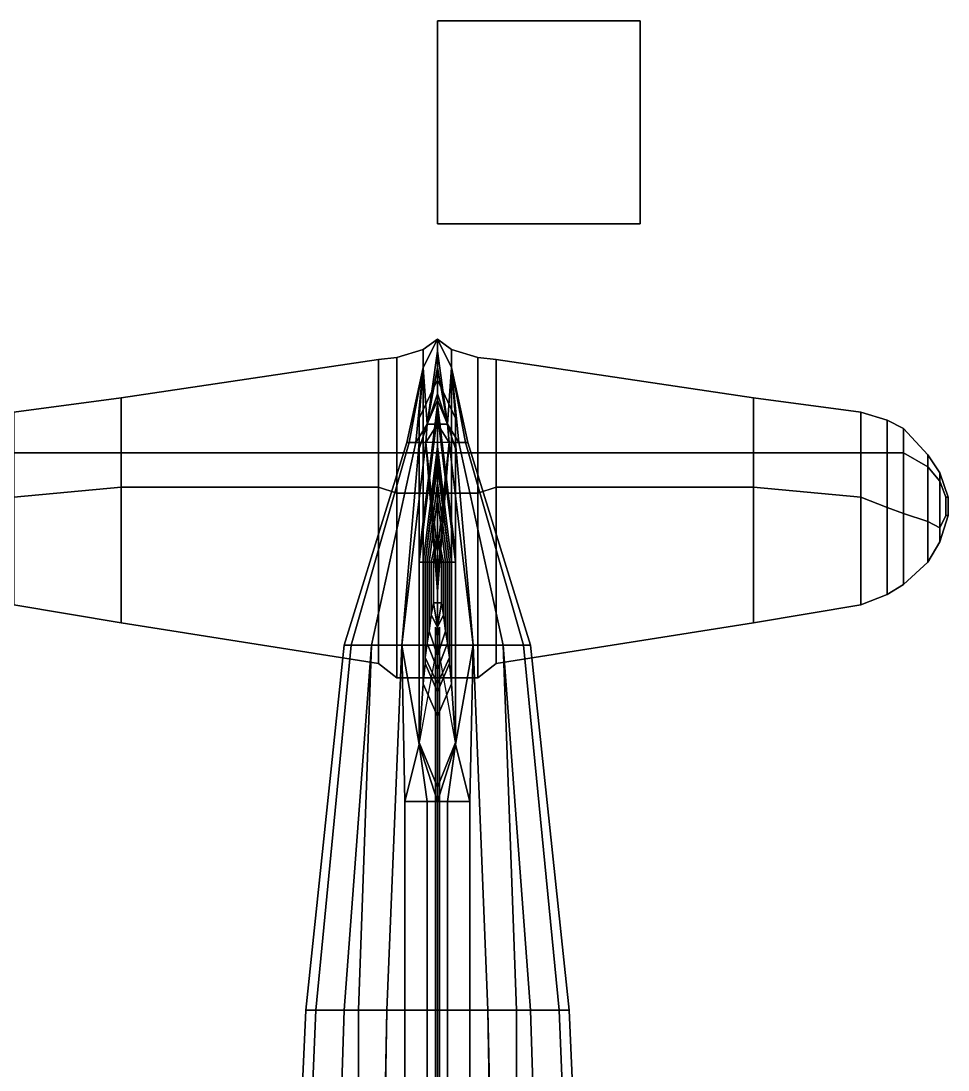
# Model space of a CAD drawing. Header units: millimetres. Extents: x -6.8 to 6.8, y -4.9 to 6.5.
# Drawn here: x -2.05 to 2.52, y 1.32 to 6.5 of the extents above; entities that cross this region are included whole.
import ezdxf

# ---------------------------------------------------------------- set-up
doc = ezdxf.new("R2010")
doc.units = ezdxf.units.MM
doc.layers.add('w2', color=6, linetype='Continuous')
doc.layers.add('wing', color=5, linetype='Continuous')

msp = doc.modelspace()

# ---------------------------------------------------------------- linework, layer by layer
for points in [[(1, 6.5, -3.9), (1, 6.5, -4.9), (0, 6.5, -4.9), (0, 6.5, -3.9)], [(1, 6.5, -4.9), (1, 5.5, -4.9), (0, 5.5, -4.9), (0, 6.5, -4.9)], [(0, 6.5, -4.9), (0, 5.5, -4.9), (0, 5.5, -3.9), (0, 6.5, -3.9)], [(0, 6.5, -3.9), (0, 5.5, -3.9), (1, 5.5, -3.9), (1, 6.5, -3.9)], [(1, 5.5, -3.9), (1, 5.5, -4.9), (1, 6.5, -4.9), (1, 6.5, -3.9)], [(0, 5.5, -3.9), (0, 5.5, -4.9), (1, 5.5, -4.9), (1, 5.5, -3.9)], [(0, 4.73, 0.47), (0, 4.93, 0.34), (-0.07, 4.79, 0.34), (-0.09, 4.54, 0.47)], [(0, 4.93, 0.34), (0, 4.8717, 0.319), (-0.05, 4.51, 0.21), (-0.07, 4.79, 0.34)], [(0.09, 4.54, 0.47), (0.07, 4.79, 0.34), (0, 4.93, 0.34), (0, 4.73, 0.47)], [(0.07, 4.79, 0.34), (0.05, 4.51, 0.21), (0, 4.8717, 0.319), (0, 4.93, 0.34)], [(-0.07, 4.79, 0.34), (-0.1386, 4.42, 0.2626), (-0.15, 4.42, 0.32), (-0.07, 4.79, 0.34)], [(-0.07, 4.79, 0.34), (-0.15, 4.42, 0.32), (-0.1386, 4.42, 0.3774), (-0.07, 4.79, 0.34)], [(-0.05, 4.51, 0.21), (-0.1061, 4.42, 0.2139), (-0.1386, 4.42, 0.2626), (-0.07, 4.79, 0.34)], [(-0.07, 4.79, 0.34), (-0.1386, 4.42, 0.3774), (-0.1061, 4.42, 0.4261), (-0.07, 4.79, 0.34)], [(-0.07, 4.79, 0.34), (-0.1061, 4.42, 0.4261), (-0.09, 4.42, 0.47), (-0.09, 4.54, 0.47)], [(0.1386, 4.42, 0.2626), (0.1061, 4.42, 0.2139), (0.05, 4.51, 0.21), (0.07, 4.79, 0.34)], [(0.09, 4.42, 0.47), (0.1061, 4.42, 0.4261), (0.07, 4.79, 0.34), (0.09, 4.54, 0.47)], [(0.15, 4.42, 0.32), (0.1386, 4.42, 0.2626), (0.07, 4.79, 0.34)], [(0.1386, 4.42, 0.3774), (0.15, 4.42, 0.32), (0.07, 4.79, 0.34)], [(0.1061, 4.42, 0.4261), (0.1386, 4.42, 0.3774), (0.07, 4.79, 0.34)], [(0, 4.66, 0.56), (0, 4.73, 0.47), (-0.09, 4.54, 0.47), (-0.09, 4.39, 0.56)], [(0.09, 4.39, 0.56), (0.09, 4.54, 0.47), (0, 4.73, 0.47), (0, 4.66, 0.56)], [(0, 4.61, 0.72), (0, 4.66, 0.56), (-0.09, 4.39, 0.56), (-0.09, 3.87, 0.72)], [(0.09, 3.87, 0.72), (0.09, 4.39, 0.56), (0, 4.66, 0.56), (0, 4.61, 0.72)], [(0, 4.57, 0.88), (0, 4.61, 0.72), (-0.09, 3.87, 0.72), (-0.09, 3.83, 0.88)], [(0.09, 3.83, 0.88), (0.09, 3.87, 0.72), (0, 4.61, 0.72), (0, 4.57, 0.88)], [(0, 4.56, 0.92), (0, 4.57, 0.88), (-0.09, 3.83, 0.88), (-0.09, 3.83, 0.92)], [(0, 4.4, 1.67), (0, 4.56, 0.96), (-0.09, 3.83, 0.96), (-0.07, 3.83, 1.67)], [(0, 4.56, 0.96), (0, 4.56, 0.92), (-0.09, 3.83, 0.92), (-0.09, 3.83, 0.96)], [(0.09, 3.83, 0.92), (0.09, 3.83, 0.88), (0, 4.57, 0.88), (0, 4.56, 0.92)], [(0.09, 3.83, 0.96), (0.09, 3.83, 0.92), (0, 4.56, 0.92), (0, 4.56, 0.96)], [(0.07, 3.83, 1.67), (0.09, 3.83, 0.96), (0, 4.56, 0.96), (0, 4.4, 1.67)], [(-0.0574, 4.42, 0.1814), (-0.0574, 4.42, 0.1814), (-0.1061, 4.42, 0.2139), (-0.05, 4.51, 0.21)], [(-0.09, 4.54, 0.47), (-0.09, 4.42, 0.47), (-0.09, 3.94, 0.56), (-0.09, 4.39, 0.56)], [(0.1061, 4.42, 0.2139), (0.0574, 4.42, 0.1814), (0.0574, 4.42, 0.1814), (0.05, 4.51, 0.21)], [(0.09, 3.94, 0.56), (0.09, 4.42, 0.47), (0.09, 4.54, 0.47), (0.09, 4.39, 0.56)], [(-0.425, 3.42, 0.144), (-0.46, 3.42, 0.32), (-0.15, 4.42, 0.32), (-0.1386, 4.42, 0.2626)], [(-0.46, 3.42, 0.32), (-0.425, 3.42, 0.496), (-0.1386, 4.42, 0.3774), (-0.15, 4.42, 0.32)], [(-0.3253, 3.42, -0.0053), (-0.425, 3.42, 0.144), (-0.1386, 4.42, 0.2626), (-0.1061, 4.42, 0.2139)], [(-0.425, 3.42, 0.496), (-0.3253, 3.42, 0.6453), (-0.1061, 4.42, 0.4261), (-0.1386, 4.42, 0.3774)], [(-0.176, 3.42, -0.105), (-0.3253, 3.42, -0.0053), (-0.1061, 4.42, 0.2139), (-0.0574, 4.42, 0.1814)], [(-0.3253, 3.42, 0.6453), (-0.176, 3.42, 0.745), (-0.09, 4.42, 0.47), (-0.1061, 4.42, 0.4261)], [(0, 3.42, -0.14), (-0.176, 3.42, -0.105), (-0.0574, 4.42, 0.1814), (0, 3.6857, -0.0576)], [(0, 4.34, 1.91), (0, 4.4, 1.67), (-0.07, 3.83, 1.67), (-0.06, 3.83, 1.91)], [(0.176, 3.42, -0.105), (0, 3.42, -0.14), (0, 3.6857, -0.0576), (0.0574, 4.42, 0.1814)], [(0.06, 3.83, 1.91), (0.07, 3.83, 1.67), (0, 4.4, 1.67), (0, 4.34, 1.91)], [(0.3253, 3.42, -0.0053), (0.176, 3.42, -0.105), (0.0574, 4.42, 0.1814), (0.1061, 4.42, 0.2139)], [(0.176, 3.42, 0.745), (0.3253, 3.42, 0.6453), (0.1061, 4.42, 0.4261), (0.09, 4.42, 0.47)], [(0.425, 3.42, 0.144), (0.3253, 3.42, -0.0053), (0.1061, 4.42, 0.2139), (0.1386, 4.42, 0.2626)], [(0.3253, 3.42, 0.6453), (0.425, 3.42, 0.496), (0.1386, 4.42, 0.3774), (0.1061, 4.42, 0.4261)], [(0.46, 3.42, 0.32), (0.425, 3.42, 0.144), (0.1386, 4.42, 0.2626), (0.15, 4.42, 0.32)], [(0.425, 3.42, 0.496), (0.46, 3.42, 0.32), (0.15, 4.42, 0.32), (0.1386, 4.42, 0.3774)], [(-0.09, 4.39, 0.56), (-0.09, 3.94, 0.56), (-0.09, 3.42, 0.72), (-0.09, 3.87, 0.72)], [(0.09, 3.42, 0.72), (0.09, 3.94, 0.56), (0.09, 4.39, 0.56), (0.09, 3.87, 0.72)], [(0, 4.31, 1.99), (0, 4.34, 1.91), (-0.06, 3.83, 1.91), (-0.06, 3.83, 1.99)], [(0, 4.22, 2.11), (0, 4.31, 1.99), (-0.06, 3.83, 1.99), (-0.05, 3.83, 2.11)], [(0.06, 3.83, 1.99), (0.06, 3.83, 1.91), (0, 4.34, 1.91), (0, 4.31, 1.99)], [(0.05, 3.83, 2.11), (0.06, 3.83, 1.99), (0, 4.31, 1.99), (0, 4.22, 2.11)], [(0, 4.14, 2.17), (0, 4.22, 2.11), (-0.05, 3.83, 2.11), (-0.04, 3.83, 2.17)], [(0.04, 3.83, 2.17), (0.05, 3.83, 2.11), (0, 4.22, 2.11), (0, 4.14, 2.17)], [(0, 3.97, 2.25), (0, 4.14, 2.17), (-0.04, 3.83, 2.17), (-0.03, 3.83, 2.25)], [(0.03, 3.83, 2.25), (0.04, 3.83, 2.17), (0, 4.14, 2.17), (0, 3.97, 2.25)], [(-0.02, 3.83, 2.28), (0, 3.97, 2.25), (-0.03, 3.83, 2.25), (-0.02, 3.83, 2.28)], [(0, 3.83, 2.29), (0, 3.97, 2.25), (-0.02, 3.83, 2.28), (0, 3.83, 2.29)], [(0.02, 3.83, 2.28), (0.03, 3.83, 2.25), (0, 3.97, 2.25), (0.02, 3.83, 2.28)], [(0, 3.83, 2.29), (0.02, 3.83, 2.28), (0, 3.97, 2.25), (0, 3.83, 2.29)], [(-0.09, 3.87, 0.72), (-0.09, 3.42, 0.72), (-0.09, 2.93, 0.88), (-0.09, 3.83, 0.88)], [(-0.09, 3.83, 0.96), (-0.09, 2.94, 0.96), (-0.07, 3.23, 1.67), (-0.07, 3.83, 1.67)], [(-0.09, 3.83, 0.92), (-0.09, 2.93, 0.92), (-0.09, 2.94, 0.96), (-0.09, 3.83, 0.96)], [(-0.09, 3.83, 0.88), (-0.09, 2.93, 0.88), (-0.09, 2.93, 0.92), (-0.09, 3.83, 0.92)], [(-0.07, 3.83, 1.67), (-0.07, 3.23, 1.67), (-0.06, 3.33, 1.91), (-0.06, 3.83, 1.91)], [(-0.06, 3.83, 1.91), (-0.06, 3.33, 1.91), (-0.06, 3.36, 1.99), (-0.06, 3.83, 1.99)], [(-0.06, 3.83, 1.99), (-0.06, 3.36, 1.99), (-0.05, 3.43, 2.11), (-0.05, 3.83, 2.11)], [(-0.05, 3.83, 2.11), (-0.05, 3.43, 2.11), (-0.04, 3.49, 2.17), (-0.04, 3.83, 2.17)], [(-0.04, 3.83, 2.17), (-0.04, 3.49, 2.17), (-0.03, 3.57, 2.25), (-0.03, 3.83, 2.25)], [(-0.03, 3.83, 2.25), (-0.03, 3.57, 2.25), (-0.02, 3.63, 2.28), (-0.02, 3.83, 2.28)], [(-0.02, 3.83, 2.28), (-0.02, 3.63, 2.28), (0, 3.63, 2.29), (0, 3.83, 2.29)], [(0, 3.83, 2.29), (0, 3.63, 2.29), (0.02, 3.63, 2.28), (0.02, 3.83, 2.28)], [(0.02, 3.63, 2.28), (0.03, 3.57, 2.25), (0.03, 3.83, 2.25), (0.02, 3.83, 2.28)], [(0.03, 3.57, 2.25), (0.04, 3.49, 2.17), (0.04, 3.83, 2.17), (0.03, 3.83, 2.25)], [(0.04, 3.49, 2.17), (0.05, 3.43, 2.11), (0.05, 3.83, 2.11), (0.04, 3.83, 2.17)], [(0.05, 3.43, 2.11), (0.06, 3.36, 1.99), (0.06, 3.83, 1.99), (0.05, 3.83, 2.11)], [(0.06, 3.33, 1.91), (0.07, 3.23, 1.67), (0.07, 3.83, 1.67), (0.06, 3.83, 1.91)], [(0.06, 3.36, 1.99), (0.06, 3.33, 1.91), (0.06, 3.83, 1.91), (0.06, 3.83, 1.99)], [(0.07, 3.23, 1.67), (0.09, 2.94, 0.96), (0.09, 3.83, 0.96), (0.07, 3.83, 1.67)], [(0.09, 2.93, 0.88), (0.09, 3.42, 0.72), (0.09, 3.87, 0.72), (0.09, 3.83, 0.88)], [(0.09, 2.93, 0.92), (0.09, 2.93, 0.88), (0.09, 3.83, 0.88), (0.09, 3.83, 0.92)], [(0.09, 2.94, 0.96), (0.09, 2.93, 0.92), (0.09, 3.83, 0.92), (0.09, 3.83, 0.96)], [(-0.02, 3.63, 2.28), (-0.03, 3.57, 2.25), (0, 3.51, 2.25), (-0.02, 3.63, 2.28)], [(0, 3.63, 2.29), (-0.02, 3.63, 2.28), (0, 3.51, 2.25), (0, 3.63, 2.29)], [(0.02, 3.63, 2.28), (0, 3.51, 2.25), (0.03, 3.57, 2.25), (0.02, 3.63, 2.28)], [(0, 3.63, 2.29), (0, 3.51, 2.25), (0.02, 3.63, 2.28), (0, 3.63, 2.29)], [(-0.03, 3.57, 2.25), (-0.04, 3.49, 2.17), (0, 3.37, 2.17), (0, 3.51, 2.25)], [(0, 3.51, 2.25), (0, 3.37, 2.17), (0.04, 3.49, 2.17), (0.03, 3.57, 2.25)], [(-0.04, 3.49, 2.17), (-0.05, 3.43, 2.11), (0, 3.3, 2.11), (0, 3.37, 2.17)], [(0, 3.4914, 2.24), (-0.01, 3.51, 2.23), (-0.01, -1.09, 2.08), (0, -1.09, 2.09)], [(-0.01, 3.51, 2.23), (0, 3.4543, 2.2182), (0, -1.09, 2.07), (-0.01, -1.09, 2.08)], [(0.01, 3.51, 2.23), (0, 3.4914, 2.24), (0, -1.09, 2.09), (0.01, -1.09, 2.08)], [(0, 3.4543, 2.2182), (0.01, 3.51, 2.23), (0.01, -1.09, 2.08), (0, -1.09, 2.07)], [(0, 3.37, 2.17), (0, 3.3, 2.11), (0.05, 3.43, 2.11), (0.04, 3.49, 2.17)], [(-0.6005, 1.62, -0.0287), (-0.65, 1.62, 0.22), (-0.46, 3.42, 0.32), (-0.425, 3.42, 0.144)], [(-0.65, 1.62, 0.22), (-0.6005, 1.62, 0.4687), (-0.425, 3.42, 0.496), (-0.46, 3.42, 0.32)], [(-0.4596, 1.62, -0.2396), (-0.6005, 1.62, -0.0287), (-0.425, 3.42, 0.144), (-0.3253, 3.42, -0.0053)], [(-0.6005, 1.62, 0.4687), (-0.39, 1.62, 0.6796), (-0.3253, 3.42, 0.6453), (-0.425, 3.42, 0.496)], [(-0.2487, 1.62, -0.3805), (-0.4596, 1.62, -0.2396), (-0.3253, 3.42, -0.0053), (-0.176, 3.42, -0.105)], [(-0.39, 1.62, 0.6796), (-0.2487, 1.62, 0.8205), (-0.176, 3.42, 0.745), (-0.3253, 3.42, 0.6453)], [(0, 1.62, -0.43), (-0.2487, 1.62, -0.3805), (-0.176, 3.42, -0.105), (0, 3.42, -0.14)], [(-0.16, 2.65, 0.88), (-0.176, 3.42, 0.745), (-0.2487, 1.62, 0.8205), (-0.16, 1.62, 0.95)], [(-0.176, 3.42, 0.745), (-0.176, 3.42, 0.745), (-0.16, 2.65, 0.88), (-0.09, 2.93, 0.88)], [(0, 3.42, 0.78), (0, 3.42, 0.78), (-0.176, 3.42, 0.745), (-0.09, 2.93, 0.88)], [(-0.05, 3.43, 2.11), (-0.06, 3.36, 1.99), (0, 3.23, 1.99), (0, 3.3, 2.11)], [(0, 3.3, 2.11), (0, 3.23, 1.99), (0.06, 3.36, 1.99), (0.05, 3.43, 2.11)], [(0.2487, 1.62, -0.3805), (0, 1.62, -0.43), (0, 3.42, -0.14), (0.176, 3.42, -0.105)], [(0, 3.42, 0.78), (0.09, 2.93, 0.88), (0.176, 3.42, 0.745)], [(0.09, 2.93, 0.88), (0.16, 2.65, 0.88), (0.176, 3.42, 0.745)], [(0.176, 3.42, 0.745), (0.16, 2.65, 0.88), (0.16, 1.62, 0.95), (0.2487, 1.62, 0.8205)], [(0.4596, 1.62, -0.2396), (0.2487, 1.62, -0.3805), (0.176, 3.42, -0.105), (0.3253, 3.42, -0.0053)], [(0.2487, 1.62, 0.8205), (0.39, 1.62, 0.6796), (0.3253, 3.42, 0.6453), (0.176, 3.42, 0.745)], [(0.6005, 1.62, -0.0287), (0.4596, 1.62, -0.2396), (0.3253, 3.42, -0.0053), (0.425, 3.42, 0.144)], [(0.39, 1.62, 0.6796), (0.6005, 1.62, 0.4687), (0.425, 3.42, 0.496), (0.3253, 3.42, 0.6453)], [(0.65, 1.62, 0.22), (0.6005, 1.62, -0.0287), (0.425, 3.42, 0.144), (0.46, 3.42, 0.32)], [(0.6005, 1.62, 0.4687), (0.65, 1.62, 0.22), (0.46, 3.42, 0.32), (0.425, 3.42, 0.496)], [(-0.06, 3.33, 1.91), (-0.07, 3.23, 1.67), (0, 3.07, 1.67), (0, 3.19, 1.91)], [(-0.06, 3.36, 1.99), (-0.06, 3.33, 1.91), (0, 3.19, 1.91), (0, 3.23, 1.99)], [(0, 3.23, 1.99), (0, 3.19, 1.91), (0.06, 3.33, 1.91), (0.06, 3.36, 1.99)], [(0, 3.19, 1.91), (0, 3.07, 1.67), (0.07, 3.23, 1.67), (0.06, 3.33, 1.91)], [(-0.07, 3.23, 1.67), (-0.09, 2.94, 0.96), (0, 2.72, 0.96), (0, 3.07, 1.67)], [(0, 3.07, 1.67), (0, 2.72, 0.96), (0.09, 2.94, 0.96), (0.07, 3.23, 1.67)], [(-0.09, 2.93, 0.88), (-0.09, 2.93, 0.88), (-0.16, 2.65, 0.88), (-0.05, 2.65, 0.92)], [(-0.09, 2.94, 0.96), (-0.09, 2.93, 0.92), (0, 2.65, 0.92), (0, 2.72, 0.96)], [(-0.09, 2.93, 0.92), (-0.09, 2.93, 0.88), (-0.05, 2.65, 0.92), (0, 2.65, 0.92)], [(0, 2.72, 0.96), (0, 2.65, 0.92), (0.09, 2.93, 0.92), (0.09, 2.94, 0.96)], [(0, 2.65, 0.92), (0.05, 2.65, 0.92), (0.09, 2.93, 0.88), (0.09, 2.93, 0.92)], [(0.05, 2.65, 0.92), (0.16, 2.65, 0.88), (0.09, 2.93, 0.88)], [(-0.05, 2.65, 0.92), (-0.16, 2.65, 0.88), (-0.16, 1.62, 0.95), (-0.05, 1.62, 0.99)], [(0.05, 2.65, 0.92), (-0.05, 2.65, 0.92), (-0.05, 1.62, 0.99), (0.05, 1.62, 0.99)], [(0.16, 2.65, 0.88), (0.05, 2.65, 0.92), (0.05, 1.62, 0.99), (0.16, 1.62, 0.95)], [(-0.656, 0.28, -0.1817), (-0.71, 0.28, 0.09), (-0.65, 1.62, 0.22), (-0.6005, 1.62, -0.0287)], [(-0.71, 0.28, 0.09), (-0.656, 0.28, 0.3617), (-0.6005, 1.62, 0.4687), (-0.65, 1.62, 0.22)], [(-0.502, 0.28, -0.412), (-0.656, 0.28, -0.1817), (-0.6005, 1.62, -0.0287), (-0.4596, 1.62, -0.2396)], [(-0.656, 0.28, 0.3617), (-0.39, 0.81, 0.5533), (-0.39, 1.62, 0.6796), (-0.6005, 1.62, 0.4687)], [(-0.2717, 0.28, -0.566), (-0.502, 0.28, -0.412), (-0.4596, 1.62, -0.2396), (-0.2487, 1.62, -0.3805)], [(-0.39, 0.81, 0.5533), (-0.26, 1.1, 0.9), (-0.2487, 1.62, 0.8205), (-0.39, 1.62, 0.6796)], [(0, 0.28, -0.62), (-0.2717, 0.28, -0.566), (-0.2487, 1.62, -0.3805), (0, 1.62, -0.43)], [(-0.16, 1.62, 0.95), (-0.2487, 1.62, 0.8205), (-0.26, 1.1, 0.9), (-0.16, 1.18, 0.98)], [(-0.05, 1.62, 0.99), (-0.16, 1.62, 0.95), (-0.16, 1.18, 0.98), (-0.05, 1.21, 1.02)], [(0.05, 1.62, 0.99), (-0.05, 1.62, 0.99), (-0.05, 1.21, 1.02), (0.05, 1.21, 1.02)], [(0.2717, 0.28, -0.566), (0, 0.28, -0.62), (0, 1.62, -0.43), (0.2487, 1.62, -0.3805)], [(0.16, 1.62, 0.95), (0.05, 1.62, 0.99), (0.05, 1.21, 1.02), (0.16, 1.18, 0.98)], [(0.2487, 1.62, 0.8205), (0.16, 1.62, 0.95), (0.16, 1.18, 0.98), (0.26, 1.1, 0.9)], [(0.502, 0.28, -0.412), (0.2717, 0.28, -0.566), (0.2487, 1.62, -0.3805), (0.4596, 1.62, -0.2396)], [(0.39, 1.62, 0.6796), (0.2487, 1.62, 0.8205), (0.26, 1.1, 0.9), (0.39, 0.81, 0.5533)], [(0.39, 0.81, 0.5533), (0.656, 0.28, 0.3617), (0.6005, 1.62, 0.4687), (0.39, 1.62, 0.6796)], [(0.656, 0.28, -0.1817), (0.502, 0.28, -0.412), (0.4596, 1.62, -0.2396), (0.6005, 1.62, -0.0287)], [(0.71, 0.28, 0.09), (0.656, 0.28, -0.1817), (0.6005, 1.62, -0.0287), (0.65, 1.62, 0.22)], [(0.656, 0.28, 0.3617), (0.71, 0.28, 0.09), (0.65, 1.62, 0.22), (0.6005, 1.62, 0.4687)]]:
    msp.add_3dface(points)
at = {"color": 3}
for points in [[(0, 4.8717, 0.319), (0, 4.8717, 0.319), (0, 4.79, 0.21), (-0.05, 4.51, 0.21)], [(0, 4.8717, 0.319), (0.05, 4.51, 0.21), (0, 4.79, 0.21)], [(0, 4.79, 0.21), (0, 4.79, 0.21), (0, 4.63, 0.1), (-0.05, 4.51, 0.21)], [(0, 4.79, 0.21), (0.05, 4.51, 0.21), (0, 4.63, 0.1)], [(0, 4.63, 0.1), (0, 4.63, 0.1), (0, 4.51, 0.05), (-0.05, 4.51, 0.21)], [(0, 4.63, 0.1), (0.05, 4.51, 0.21), (0, 4.51, 0.05)], [(-0.0574, 4.42, 0.1814), (-0.0574, 4.42, 0.1814), (0, 4.51, 0.05), (0, 3.88, -0.13)], [(-0.05, 4.51, 0.21), (-0.05, 4.51, 0.21), (0, 4.51, 0.05), (-0.0574, 4.42, 0.1814)], [(0.05, 4.51, 0.21), (0.0574, 4.42, 0.1814), (0, 4.51, 0.05)], [(0.0574, 4.42, 0.1814), (0, 3.88, -0.13), (0, 4.51, 0.05)], [(0, 3.6857, -0.0576), (0, 3.6857, -0.0576), (-0.0574, 4.42, 0.1814), (0, 3.74, -0.13)], [(0, 3.74, -0.13), (0, 3.74, -0.13), (-0.0574, 4.42, 0.1814), (0, 3.88, -0.13)], [(0.0574, 4.42, 0.1814), (0, 3.74, -0.13), (0, 3.88, -0.13)], [(0.0574, 4.42, 0.1814), (0, 3.6857, -0.0576), (0, 3.74, -0.13)]]:
    msp.add_3dface(points, dxfattribs=at)
at = {"color": 1}
for points in [[(-0.176, 3.42, 0.745), (0, 3.42, 0.78), (0, 4.42, 0.47), (-0.09, 4.42, 0.47)], [(0, 3.42, 0.78), (0.176, 3.42, 0.745), (0.09, 4.42, 0.47), (0, 4.42, 0.47)]]:
    msp.add_3dface(points, dxfattribs=at)
at = {"layer": 'w2'}
for points in [[(0, 4.93, 0.3), (-0.07, 4.88, 0.3), (-0.07, 4.37, 0.23), (0, 4.37, 0.23)], [(0, 4.37, 0.4), (-0.07, 4.37, 0.4), (-0.07, 4.88, 0.3), (0, 4.93, 0.3)], [(-0.07, 4.88, 0.3), (-0.2, 4.84, 0.3), (-0.2, 4.37, 0.23), (-0.07, 4.37, 0.23)], [(-0.07, 4.37, 0.4), (-0.2, 4.37, 0.4), (-0.2, 4.84, 0.3), (-0.07, 4.88, 0.3)], [(-0.29, 4.83, 0.3), (-1.56, 4.64, 0.3), (-1.56, 4.37, 0.24), (-0.29, 4.37, 0.23)], [(-0.29, 4.37, 0.4), (-1.56, 4.37, 0.37), (-1.56, 4.64, 0.3), (-0.29, 4.83, 0.3)], [(-0.2, 4.84, 0.3), (-0.29, 4.83, 0.3), (-0.29, 4.37, 0.23), (-0.2, 4.37, 0.23)], [(-0.2, 4.37, 0.4), (-0.29, 4.37, 0.4), (-0.29, 4.83, 0.3), (-0.2, 4.84, 0.3)], [(-1.56, 4.64, 0.3), (-2.09, 4.57, 0.3), (-2.09, 4.37, 0.26), (-1.56, 4.37, 0.24)], [(-1.56, 4.37, 0.37), (-2.09, 4.37, 0.36), (-2.09, 4.57, 0.3), (-1.56, 4.64, 0.3)], [(-1.56, 4.37, 0.24), (-2.09, 4.37, 0.26), (-2.09, 4.15, 0.26), (-1.56, 4.2, 0.24)], [(-2.09, 4.15, 0.36), (-2.09, 4.37, 0.36), (-1.56, 4.37, 0.37), (-1.56, 4.2, 0.37)], [(-0.29, 4.37, 0.23), (-1.56, 4.37, 0.24), (-1.56, 4.2, 0.24), (-0.29, 4.2, 0.23)], [(-1.56, 4.2, 0.37), (-1.56, 4.37, 0.37), (-0.29, 4.37, 0.4), (-0.29, 4.2, 0.4)], [(-0.2, 4.37, 0.23), (-0.29, 4.37, 0.23), (-0.29, 4.2, 0.23), (-0.2, 4.17, 0.23)], [(-0.29, 4.2, 0.4), (-0.29, 4.37, 0.4), (-0.2, 4.37, 0.4), (-0.2, 4.17, 0.4)], [(-0.07, 4.37, 0.23), (-0.2, 4.37, 0.23), (-0.2, 4.17, 0.23), (-0.07, 4.17, 0.23)], [(-0.2, 4.17, 0.4), (-0.2, 4.37, 0.4), (-0.07, 4.37, 0.4), (-0.07, 4.17, 0.4)], [(0, 4.37, 0.23), (-0.07, 4.37, 0.23), (-0.07, 4.17, 0.23), (0, 4.17, 0.23)], [(-0.07, 4.17, 0.4), (-0.07, 4.37, 0.4), (0, 4.37, 0.4), (0, 4.17, 0.4)], [(-1.56, 4.2, 0.24), (-2.09, 4.15, 0.26), (-2.09, 3.62, 0.3), (-1.56, 3.53, 0.3)], [(-1.56, 3.53, 0.3), (-2.09, 3.62, 0.3), (-2.09, 4.15, 0.36), (-1.56, 4.2, 0.37)], [(-0.29, 4.2, 0.23), (-1.56, 4.2, 0.24), (-1.56, 3.53, 0.3), (-0.29, 3.33, 0.3)], [(-0.29, 3.33, 0.3), (-1.56, 3.53, 0.3), (-1.56, 4.2, 0.37), (-0.29, 4.2, 0.4)], [(-0.2, 4.17, 0.23), (-0.29, 4.2, 0.23), (-0.29, 3.33, 0.3), (-0.2, 3.26, 0.3)], [(-0.2, 3.26, 0.3), (-0.29, 3.33, 0.3), (-0.29, 4.2, 0.4), (-0.2, 4.17, 0.4)], [(-0.07, 4.17, 0.23), (-0.2, 4.17, 0.23), (-0.2, 3.26, 0.3), (-0.07, 3.26, 0.3)], [(-0.07, 3.26, 0.3), (-0.2, 3.26, 0.3), (-0.2, 4.17, 0.4), (-0.07, 4.17, 0.4)], [(0, 4.17, 0.23), (-0.07, 4.17, 0.23), (-0.07, 3.26, 0.3), (0, 3.26, 0.3)], [(0, 3.26, 0.3), (-0.07, 3.26, 0.3), (-0.07, 4.17, 0.4), (0, 4.17, 0.4)]]:
    msp.add_3dface(points, dxfattribs=at)
at = {"layer": 'wing'}
for points in [[(0, 4.37, 0.4), (0.07, 4.37, 0.4), (0.07, 4.88, 0.3), (0, 4.93, 0.3)], [(0, 4.93, 0.3), (0.07, 4.88, 0.3), (0.07, 4.37, 0.23), (0, 4.37, 0.23)], [(0.07, 4.37, 0.4), (0.2, 4.37, 0.4), (0.2, 4.84, 0.3), (0.07, 4.88, 0.3)], [(0.07, 4.88, 0.3), (0.2, 4.84, 0.3), (0.2, 4.37, 0.23), (0.07, 4.37, 0.23)], [(0.2, 4.37, 0.4), (0.29, 4.37, 0.4), (0.29, 4.83, 0.3), (0.2, 4.84, 0.3)], [(0.2, 4.84, 0.3), (0.29, 4.83, 0.3), (0.29, 4.37, 0.23), (0.2, 4.37, 0.23)], [(0.29, 4.37, 0.4), (1.56, 4.37, 0.37), (1.56, 4.64, 0.3), (0.29, 4.83, 0.3)], [(0.29, 4.83, 0.3), (1.56, 4.64, 0.3), (1.56, 4.37, 0.24), (0.29, 4.37, 0.23)], [(1.56, 4.37, 0.37), (2.09, 4.37, 0.36), (2.09, 4.57, 0.3), (1.56, 4.64, 0.3)], [(1.56, 4.64, 0.3), (2.09, 4.57, 0.3), (2.09, 4.37, 0.26), (1.56, 4.37, 0.24)], [(2.09, 4.37, 0.36), (2.22, 4.37, 0.35), (2.22, 4.53, 0.3), (2.09, 4.57, 0.3)], [(2.09, 4.57, 0.3), (2.22, 4.53, 0.3), (2.22, 4.37, 0.26), (2.09, 4.37, 0.26)], [(2.22, 4.37, 0.35), (2.3, 4.37, 0.35), (2.3, 4.49, 0.3), (2.22, 4.53, 0.3)], [(2.22, 4.53, 0.3), (2.3, 4.49, 0.3), (2.3, 4.37, 0.27), (2.22, 4.37, 0.26)], [(2.3, 4.37, 0.35), (2.42, 4.3, 0.34), (2.42, 4.36, 0.3), (2.3, 4.49, 0.3)], [(2.3, 4.49, 0.3), (2.42, 4.36, 0.3), (2.42, 4.3, 0.28), (2.3, 4.37, 0.27)], [(0.07, 4.17, 0.4), (0.07, 4.37, 0.4), (0, 4.37, 0.4), (0, 4.17, 0.4)], [(0, 4.37, 0.23), (0.07, 4.37, 0.23), (0.07, 4.17, 0.23), (0, 4.17, 0.23)], [(0.2, 4.17, 0.4), (0.2, 4.37, 0.4), (0.07, 4.37, 0.4), (0.07, 4.17, 0.4)], [(0.07, 4.37, 0.23), (0.2, 4.37, 0.23), (0.2, 4.17, 0.23), (0.07, 4.17, 0.23)], [(0.29, 4.2, 0.4), (0.29, 4.37, 0.4), (0.2, 4.37, 0.4), (0.2, 4.17, 0.4)], [(0.2, 4.37, 0.23), (0.29, 4.37, 0.23), (0.29, 4.2, 0.23), (0.2, 4.17, 0.23)], [(1.56, 4.2, 0.37), (1.56, 4.37, 0.37), (0.29, 4.37, 0.4), (0.29, 4.2, 0.4)], [(0.29, 4.37, 0.23), (1.56, 4.37, 0.24), (1.56, 4.2, 0.24), (0.29, 4.2, 0.23)], [(2.09, 4.15, 0.36), (2.09, 4.37, 0.36), (1.56, 4.37, 0.37), (1.56, 4.2, 0.37)], [(1.56, 4.37, 0.24), (2.09, 4.37, 0.26), (2.09, 4.15, 0.26), (1.56, 4.2, 0.24)], [(2.22, 4.1, 0.35), (2.22, 4.37, 0.35), (2.09, 4.37, 0.36), (2.09, 4.15, 0.36)], [(2.09, 4.37, 0.26), (2.22, 4.37, 0.26), (2.22, 4.1, 0.26), (2.09, 4.15, 0.26)], [(2.3, 4.07, 0.35), (2.3, 4.37, 0.35), (2.22, 4.37, 0.35), (2.22, 4.1, 0.35)], [(2.22, 4.37, 0.26), (2.3, 4.37, 0.27), (2.3, 4.07, 0.27), (2.22, 4.1, 0.26)], [(2.42, 4.03, 0.34), (2.42, 4.3, 0.34), (2.3, 4.37, 0.35), (2.3, 4.07, 0.35)], [(2.3, 4.37, 0.27), (2.42, 4.3, 0.28), (2.42, 4.03, 0.28), (2.3, 4.07, 0.27)], [(2.42, 4.3, 0.34), (2.48, 4.23, 0.33), (2.48, 4.27, 0.3), (2.42, 4.36, 0.3)], [(2.42, 4.36, 0.3), (2.48, 4.27, 0.3), (2.48, 4.23, 0.28), (2.42, 4.3, 0.28)], [(2.48, 4, 0.33), (2.48, 4.23, 0.33), (2.42, 4.3, 0.34), (2.42, 4.03, 0.34)], [(2.42, 4.3, 0.28), (2.48, 4.23, 0.28), (2.48, 4, 0.28), (2.42, 4.03, 0.28)], [(2.48, 4.23, 0.33), (2.51, 4.15, 0.32), (2.52, 4.15, 0.3), (2.48, 4.27, 0.3)], [(2.48, 4.27, 0.3), (2.52, 4.15, 0.3), (2.51, 4.15, 0.29), (2.48, 4.23, 0.28)], [(0.2, 3.26, 0.3), (0.29, 3.33, 0.3), (0.29, 4.2, 0.4), (0.2, 4.17, 0.4)], [(0.2, 4.17, 0.23), (0.29, 4.2, 0.23), (0.29, 3.33, 0.3), (0.2, 3.26, 0.3)], [(0.29, 3.33, 0.3), (1.56, 3.53, 0.3), (1.56, 4.2, 0.37), (0.29, 4.2, 0.4)], [(0.29, 4.2, 0.23), (1.56, 4.2, 0.24), (1.56, 3.53, 0.3), (0.29, 3.33, 0.3)], [(1.56, 3.53, 0.3), (2.09, 3.62, 0.3), (2.09, 4.15, 0.36), (1.56, 4.2, 0.37)], [(1.56, 4.2, 0.24), (2.09, 4.15, 0.26), (2.09, 3.62, 0.3), (1.56, 3.53, 0.3)], [(2.51, 4.06, 0.32), (2.51, 4.15, 0.32), (2.48, 4.23, 0.33), (2.48, 4, 0.33)], [(2.48, 4.23, 0.28), (2.51, 4.15, 0.29), (2.51, 4.06, 0.29), (2.48, 4, 0.28)], [(0, 3.26, 0.3), (0.07, 3.26, 0.3), (0.07, 4.17, 0.4), (0, 4.17, 0.4)], [(0, 4.17, 0.23), (0.07, 4.17, 0.23), (0.07, 3.26, 0.3), (0, 3.26, 0.3)], [(0.07, 3.26, 0.3), (0.2, 3.26, 0.3), (0.2, 4.17, 0.4), (0.07, 4.17, 0.4)], [(0.07, 4.17, 0.23), (0.2, 4.17, 0.23), (0.2, 3.26, 0.3), (0.07, 3.26, 0.3)], [(2.09, 3.62, 0.3), (2.22, 3.67, 0.3), (2.22, 4.1, 0.35), (2.09, 4.15, 0.36)], [(2.09, 4.15, 0.26), (2.22, 4.1, 0.26), (2.22, 3.67, 0.3), (2.09, 3.62, 0.3)], [(2.52, 4.06, 0.3), (2.52, 4.15, 0.3), (2.51, 4.15, 0.32), (2.51, 4.06, 0.32)], [(2.51, 4.06, 0.29), (2.51, 4.15, 0.29), (2.52, 4.15, 0.3), (2.52, 4.06, 0.3)], [(2.22, 3.67, 0.3), (2.3, 3.72, 0.3), (2.3, 4.07, 0.35), (2.22, 4.1, 0.35)], [(2.22, 4.1, 0.26), (2.3, 4.07, 0.27), (2.3, 3.72, 0.3), (2.22, 3.67, 0.3)], [(2.3, 3.72, 0.3), (2.42, 3.83, 0.3), (2.42, 4.03, 0.34), (2.3, 4.07, 0.35)], [(2.3, 4.07, 0.27), (2.42, 4.03, 0.28), (2.42, 3.83, 0.3), (2.3, 3.72, 0.3)], [(2.48, 3.93, 0.3), (2.52, 4.06, 0.3), (2.51, 4.06, 0.32), (2.48, 4, 0.33)], [(2.48, 4, 0.28), (2.51, 4.06, 0.29), (2.52, 4.06, 0.3), (2.48, 3.93, 0.3)], [(2.42, 3.83, 0.3), (2.48, 3.93, 0.3), (2.48, 4, 0.33), (2.42, 4.03, 0.34)], [(2.42, 4.03, 0.28), (2.48, 4, 0.28), (2.48, 3.93, 0.3), (2.42, 3.83, 0.3)]]:
    msp.add_3dface(points, dxfattribs=at)

doc.saveas('drawing.dxf')
